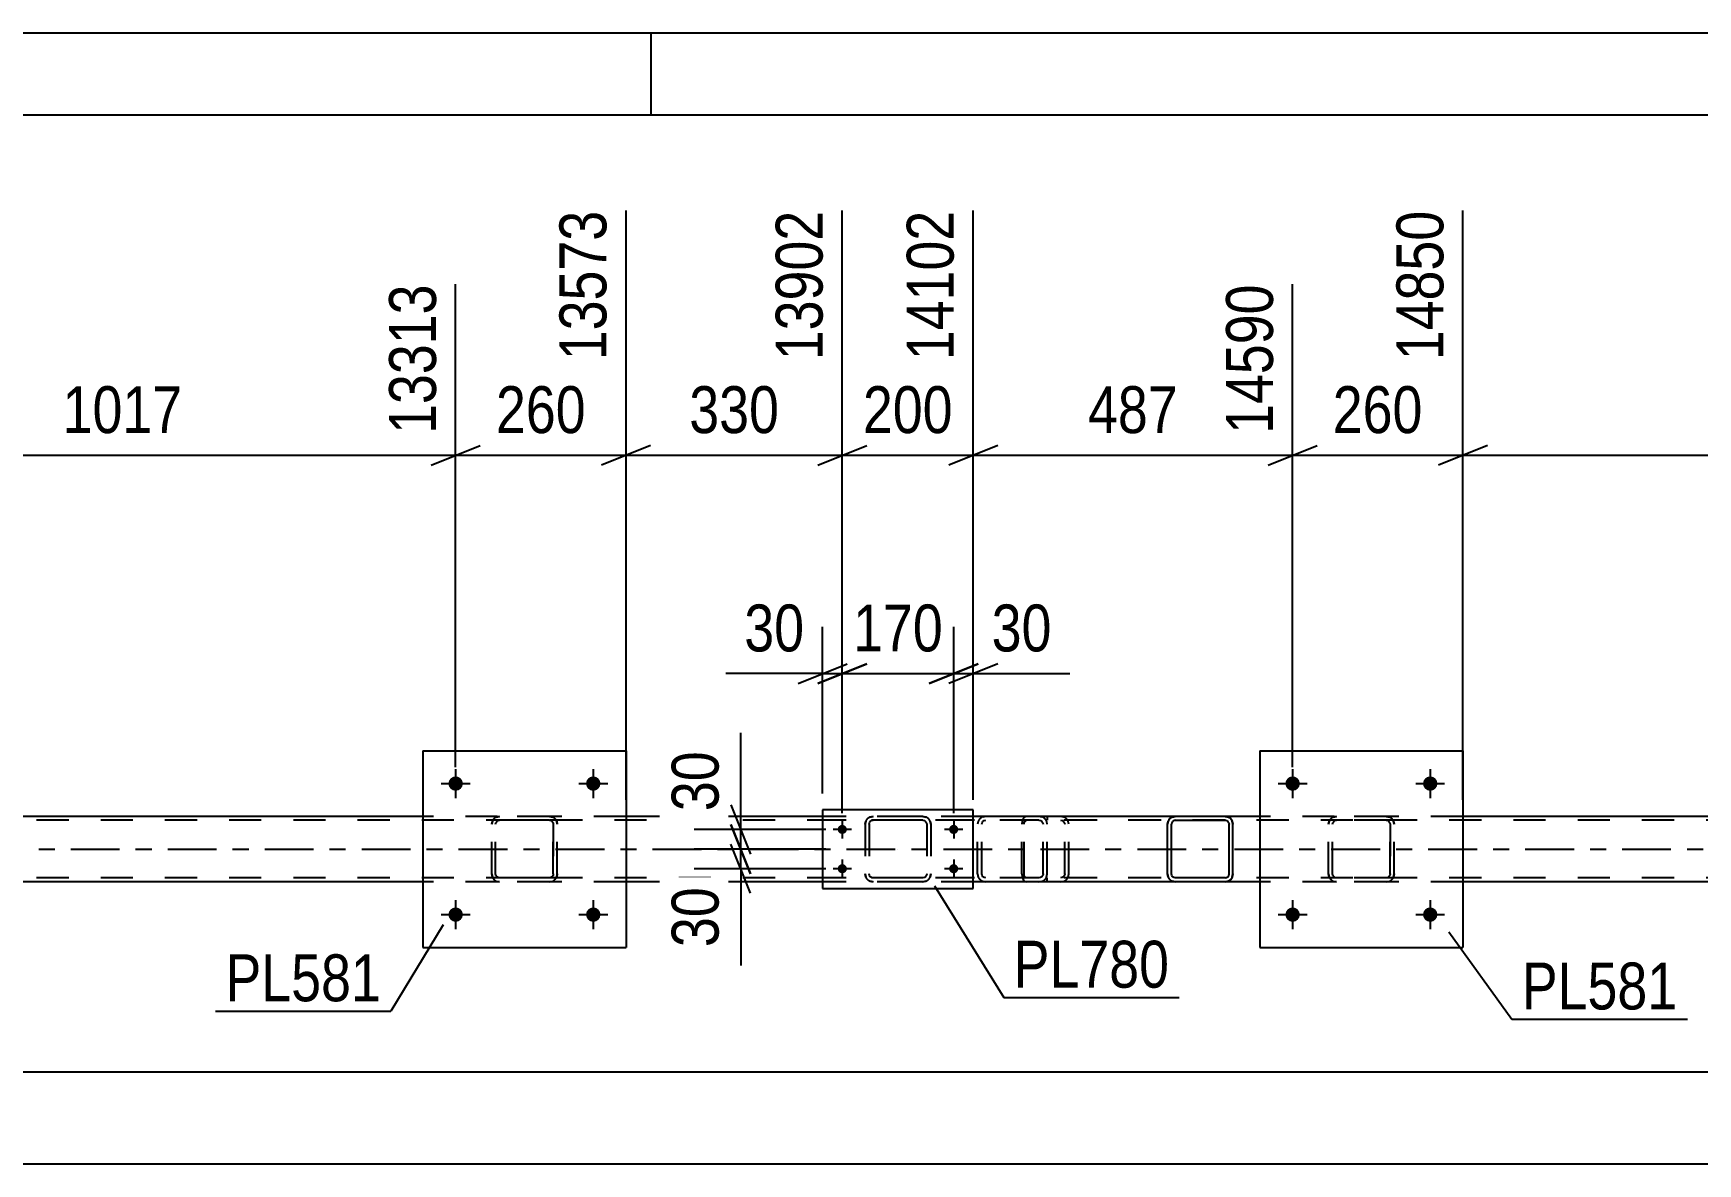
# Model space of a CAD drawing. Header units: millimetres. Extents: x 0 to 841, y 0 to 594.
# Drawn here: x 593.3 to 694.9, y 525 to 594 of the extents above; entities that cross this region are included whole.
import ezdxf

# ---------------------------------------------------------------- set-up
doc = ezdxf.new("R2010")
doc.units = ezdxf.units.MM
doc.linetypes.add('DXK_LINE_DOT2', pattern=[3.9198, 1.9599, -1.9599])
doc.linetypes.add('DXK_LINE_DOT3', pattern=[5.9187, 2.979, -0.9799, 0.9799, -0.9799])
doc.styles.add('Arial Narrow', font='ARIALN.TTF', dxfattribs={"height": 0.2})

# ---------------------------------------------------------------- blocks, each defined once
blk = doc.blocks.new('Unknown-283133313-1133')
at = {"color": 5, "linetype": 'Continuous'}
for p, q in [((841, 594), (0, 594)), ((631, 589), (631, 594)), ((836, 589), (5, 589))]:
    blk.add_line(p, q, dxfattribs=at)
blk = doc.blocks.new('Part-283133313-3961 - 3820')
at = {"color": 2, "linetype": 'Continuous'}
for p, q in [((617.07, 550.19), (617.07, 538.19)), ((617.07, 550.19), (629.47, 550.19)), ((629.47, 550.19), (629.47, 538.19)), ((617.07, 538.19), (629.47, 538.19))]:
    blk.add_line(p, q, dxfattribs=at)
blk = doc.blocks.new('Part-283133313-3956 - 3820')
at = {"color": 7, "linetype": 'DXK_LINE_DOT2'}
for p, q in [((621.27, 545.71), (621.31, 545.89)), ((621.31, 545.89), (621.27, 545.71)), ((621.27, 542.67), (621.27, 545.71)), ((621.27, 542.67), (621.27, 545.71)), ((621.51, 545.71), (621.53, 545.8)), ((621.51, 542.67), (621.51, 545.71)), ((621.51, 542.67), (621.51, 545.71)), ((621.53, 545.8), (621.58, 545.88)), ((621.57, 546.15), (621.75, 546.19)), ((621.75, 546.19), (621.57, 546.15)), ((621.58, 545.88), (621.66, 545.93)), ((621.66, 545.93), (621.75, 545.95)), ((624.79, 546.19), (621.75, 546.19)), ((624.79, 545.95), (621.75, 545.95)), ((624.79, 546.19), (624.98, 546.15)), ((624.98, 546.15), (624.79, 546.19)), ((624.79, 545.95), (624.89, 545.93)), ((624.89, 545.93), (624.96, 545.88)), ((624.96, 545.88), (625.02, 545.8)), ((625.02, 545.8), (625.03, 545.71)), ((625.03, 542.67), (625.03, 545.71)), ((625.03, 545.71), (625.03, 542.67)), ((625.24, 545.89), (625.27, 545.71)), ((625.27, 545.71), (625.24, 545.89)), ((625.27, 542.67), (625.27, 545.71)), ((625.27, 542.67), (625.27, 545.71)), ((621.31, 542.48), (621.27, 542.67)), ((621.27, 542.67), (621.31, 542.48)), ((621.53, 542.58), (621.51, 542.67)), ((621.58, 542.5), (621.53, 542.58)), ((625.02, 542.58), (624.96, 542.5)), ((625.03, 542.67), (625.02, 542.58)), ((625.27, 542.67), (625.24, 542.48)), ((625.24, 542.48), (625.27, 542.67)), ((621.75, 542.19), (621.57, 542.22)), ((621.57, 542.22), (621.75, 542.19)), ((621.66, 542.45), (621.58, 542.5)), ((621.75, 542.43), (621.66, 542.45)), ((624.79, 542.43), (621.75, 542.43)), ((624.79, 542.19), (621.75, 542.19)), ((624.89, 542.45), (624.79, 542.43)), ((624.98, 542.22), (624.79, 542.19)), ((624.79, 542.19), (624.98, 542.22)), ((624.96, 542.5), (624.89, 542.45))]:
    blk.add_line(p, q, dxfattribs=at)
at = {"color": 7, "linetype": 'DXK_LINE_DOT3'}
blk.add_line((623.27, 544.19), (623.27, 544.19), dxfattribs=at)
at = {"color": 7, "linetype": 'DXK_LINE_DOT2'}
for centre, start, end in [((621.75, 545.71), 112.5, 157.5), ((621.75, 545.71), 112.5, 157.5), ((624.79, 545.71), 22.5, 67.5), ((624.79, 545.71), 22.5, 67.5), ((621.75, 542.67), 202.5, 247.5), ((621.75, 542.67), 202.5, 247.5), ((624.79, 542.67), 292.5, 337.5), ((624.79, 542.67), 292.5, 337.5)]:
    blk.add_arc(centre, 0.48, start, end, dxfattribs=at)
blk = doc.blocks.new('Part-283133313-3867 - 3820')
at = {"color": 7, "linetype": 'DXK_LINE_DOT2'}
for p, q in [((644.07, 545.71), (644.1, 545.89)), ((644.1, 545.89), (644.07, 545.71)), ((644.07, 545.71), (644.07, 542.67)), ((644.31, 545.71), (644.33, 545.8)), ((644.31, 545.71), (644.31, 542.67)), ((644.33, 545.8), (644.38, 545.88)), ((644.36, 546.15), (644.55, 546.19)), ((644.55, 546.19), (644.36, 546.15)), ((644.38, 545.88), (644.46, 545.93)), ((644.46, 545.93), (644.55, 545.95)), ((647.59, 546.19), (644.55, 546.19)), ((647.59, 545.95), (644.55, 545.95)), ((647.59, 546.19), (647.77, 546.15)), ((647.77, 546.15), (647.59, 546.19)), ((647.59, 545.95), (647.68, 545.93)), ((647.68, 545.93), (647.76, 545.88)), ((647.76, 545.88), (647.81, 545.8)), ((647.81, 545.8), (647.83, 545.71)), ((647.83, 545.71), (647.83, 542.67)), ((648.03, 545.89), (648.07, 545.71)), ((648.07, 545.71), (648.03, 545.89)), ((648.07, 545.71), (648.07, 542.67)), ((644.1, 542.48), (644.07, 542.67)), ((644.07, 542.67), (644.1, 542.48)), ((644.33, 542.58), (644.31, 542.67)), ((644.38, 542.5), (644.33, 542.58)), ((647.81, 542.58), (647.76, 542.5)), ((647.83, 542.67), (647.81, 542.58)), ((648.07, 542.67), (648.03, 542.48)), ((648.03, 542.48), (648.07, 542.67)), ((644.55, 542.19), (644.36, 542.23)), ((644.36, 542.23), (644.55, 542.19)), ((644.46, 542.45), (644.38, 542.5)), ((644.55, 542.43), (644.46, 542.45)), ((647.59, 542.43), (644.55, 542.43)), ((647.59, 542.19), (644.55, 542.19)), ((647.68, 542.45), (647.59, 542.43)), ((647.77, 542.23), (647.59, 542.19)), ((647.59, 542.19), (647.77, 542.23)), ((647.76, 542.5), (647.68, 542.45))]:
    blk.add_line(p, q, dxfattribs=at)
at = {"color": 7, "linetype": 'DXK_LINE_DOT3'}
blk.add_line((646.07, 544.19), (646.07, 544.19), dxfattribs=at)
at = {"color": 7, "linetype": 'DXK_LINE_DOT2'}
for centre, start, end in [((644.55, 545.71), 112.5, 157.5), ((644.55, 545.71), 112.5, 157.5), ((647.59, 545.71), 22.5, 67.5), ((647.59, 545.71), 22.5, 67.5), ((644.55, 542.67), 202.5, 247.5), ((644.55, 542.67), 202.5, 247.5), ((647.59, 542.67), 292.5, 337.5), ((647.59, 542.67), 292.5, 337.5)]:
    blk.add_arc(centre, 0.48, start, end, dxfattribs=at)
blk = doc.blocks.new('Part-283133313-3932 - 3820')
at = {"color": 7, "linetype": 'DXK_LINE_DOT2'}
for p, q in [((654.67, 546.19), (639.68, 546.19)), ((654.67, 545.95), (639.68, 545.95)), ((650.96, 545.88), (650.93, 545.71)), ((650.93, 542.67), (650.93, 545.71)), ((650.96, 545.89), (650.96, 545.88)), ((651.18, 545.71), (651.2, 545.8)), ((651.18, 542.67), (651.18, 545.71)), ((651.2, 545.8), (651.26, 545.88)), ((651.44, 546.19), (651.24, 546.15)), ((651.26, 545.88), (651.34, 545.93)), ((651.34, 545.93), (651.44, 545.95)), ((654.87, 546.15), (654.67, 546.19)), ((654.67, 545.95), (654.77, 545.93)), ((654.77, 545.93), (654.85, 545.88)), ((654.85, 545.88), (654.91, 545.8)), ((654.91, 545.8), (654.93, 545.71)), ((654.93, 542.67), (654.93, 545.71)), ((655.15, 545.88), (655.14, 545.89)), ((655.18, 545.71), (655.15, 545.88)), ((655.18, 542.67), (655.18, 545.71)), ((650.93, 542.67), (650.96, 542.48)), ((651.2, 542.58), (651.18, 542.67)), ((651.26, 542.5), (651.2, 542.58)), ((654.91, 542.58), (654.85, 542.5)), ((654.93, 542.67), (654.91, 542.58)), ((655.14, 542.48), (655.18, 542.67)), ((654.67, 542.43), (639.68, 542.43)), ((654.67, 542.19), (639.68, 542.19)), ((651.24, 542.23), (651.44, 542.19)), ((651.34, 542.45), (651.26, 542.5)), ((651.44, 542.43), (651.34, 542.45)), ((654.77, 542.45), (654.67, 542.43)), ((654.67, 542.19), (654.87, 542.23)), ((654.85, 542.5), (654.77, 542.45))]:
    blk.add_line(p, q, dxfattribs=at)
for centre, start, end in [((651.42, 545.69), 110.7583, 155.68), ((654.69, 545.69), 24.32, 69.2417), ((651.42, 542.69), 204.32, 249.2417), ((654.69, 542.69), 290.7583, 335.68)]:
    blk.add_arc(centre, 0.496, start, end, dxfattribs=at)
blk = doc.blocks.new('Part-283133313-3872 - 3820')
at = {"color": 2, "linetype": 'Continuous'}
for p, q in [((650.67, 546.59), (641.47, 546.59)), ((641.47, 546.59), (641.47, 541.79)), ((650.67, 541.79), (650.67, 546.59)), ((641.47, 541.79), (650.67, 541.79))]:
    blk.add_line(p, q, dxfattribs=at)
blk = doc.blocks.new('Part-283133313-3873 - 3820')
at = {"color": 2, "linetype": 'Continuous'}
for p, q in [((662.56, 545.89), (662.52, 545.71)), ((662.52, 542.67), (662.52, 545.71)), ((662.78, 545.8), (662.76, 545.71)), ((662.76, 542.67), (662.76, 545.71)), ((662.83, 545.88), (662.78, 545.8)), ((663, 546.19), (662.82, 546.15)), ((662.91, 545.93), (662.83, 545.88)), ((663, 545.95), (662.91, 545.93)), ((666.04, 546.19), (663, 546.19)), ((663, 545.95), (666.04, 545.95)), ((666.22, 546.15), (666.04, 546.19)), ((666.04, 545.95), (666.13, 545.93)), ((666.13, 545.93), (666.21, 545.88)), ((666.21, 545.88), (666.26, 545.8)), ((666.26, 545.8), (666.28, 545.71)), ((666.28, 542.67), (666.28, 545.71)), ((666.52, 545.71), (666.48, 545.89)), ((666.52, 542.67), (666.52, 545.71)), ((662.52, 542.67), (662.56, 542.48)), ((662.78, 542.58), (662.76, 542.67)), ((662.83, 542.5), (662.78, 542.58)), ((666.21, 542.5), (666.26, 542.58)), ((666.26, 542.58), (666.28, 542.67)), ((666.48, 542.48), (666.52, 542.67)), ((662.82, 542.23), (663, 542.19)), ((662.91, 542.45), (662.83, 542.5)), ((663, 542.43), (662.91, 542.45)), ((666.04, 542.43), (663, 542.43)), ((666.04, 542.19), (663, 542.19)), ((666.04, 542.43), (666.13, 542.45)), ((666.04, 542.19), (666.22, 542.23)), ((666.13, 542.45), (666.21, 542.5))]:
    blk.add_line(p, q, dxfattribs=at)
at = {"color": 7, "linetype": 'DXK_LINE_DOT2'}
for p, q in [((662.52, 545.71), (662.56, 545.89)), ((662.82, 546.15), (663, 546.19)), ((666.04, 546.19), (666.22, 546.15)), ((666.48, 545.89), (666.52, 545.71)), ((662.56, 542.48), (662.52, 542.67)), ((666.52, 542.67), (666.48, 542.48)), ((663, 542.19), (662.82, 542.23)), ((666.22, 542.23), (666.04, 542.19))]:
    blk.add_line(p, q, dxfattribs=at)
at = {"color": 2, "linetype": 'Continuous'}
for centre, start, end in [((663, 545.71), 112.5, 157.5), ((666.04, 545.71), 22.5, 67.5), ((663, 542.67), 202.5, 247.5), ((666.04, 542.67), 292.5, 337.5)]:
    blk.add_arc(centre, 0.48, start, end, dxfattribs=at)
at = {"color": 7, "linetype": 'DXK_LINE_DOT2'}
for centre, start, end in [((663, 545.71), 112.5, 157.5), ((666.04, 545.71), 22.5, 67.5), ((663, 542.67), 202.5, 247.5), ((666.04, 542.67), 292.5, 337.5)]:
    blk.add_arc(centre, 0.48, start, end, dxfattribs=at)
blk = doc.blocks.new('Part-283133313-3882 - 3820')
at = {"color": 7, "linetype": 'DXK_LINE_DOT2'}
for p, q in [((748.32, 545.95), (86.57, 545.95)), ((629.47, 546.19), (617.07, 546.19)), ((650.67, 546.19), (641.47, 546.19)), ((666.04, 546.19), (663, 546.19)), ((680.56, 546.19), (668.16, 546.19)), ((748.32, 542.43), (86.57, 542.43)), ((629.47, 542.19), (617.07, 542.19)), ((650.67, 542.19), (641.47, 542.19)), ((666.04, 542.19), (663, 542.19)), ((680.56, 542.19), (668.16, 542.19))]:
    blk.add_line(p, q, dxfattribs=at)
at = {"color": 2, "linetype": 'Continuous'}
for p, q in [((617.07, 546.19), (578.39, 546.19)), ((641.47, 546.19), (629.47, 546.19)), ((663, 546.19), (650.67, 546.19)), ((668.16, 546.19), (666.04, 546.19)), ((719.24, 546.19), (680.56, 546.19)), ((617.07, 542.19), (578.39, 542.19)), ((641.47, 542.19), (629.47, 542.19)), ((663, 542.19), (650.67, 542.19)), ((668.16, 542.19), (666.04, 542.19)), ((719.24, 542.19), (680.56, 542.19))]:
    blk.add_line(p, q, dxfattribs=at)
at = {"color": 7, "linetype": 'DXK_LINE_DOT3'}
blk.add_line((86.57, 544.19), (748.32, 544.19), dxfattribs=at)
blk = doc.blocks.new('Part-283133313-3939 - 3820')
at = {"color": 7, "linetype": 'DXK_LINE_DOT2'}
for p, q in [((653.66, 545.89), (653.63, 545.71)), ((653.63, 542.67), (653.63, 545.71)), ((653.71, 546.05), (653.66, 545.89)), ((653.8, 546.15), (653.71, 546.05)), ((653.77, 545.71), (653.78, 545.8)), ((653.77, 542.67), (653.77, 545.71)), ((653.78, 545.8), (653.81, 545.88)), ((653.91, 546.19), (653.8, 546.15)), ((653.81, 545.88), (653.85, 545.93)), ((653.85, 545.93), (653.91, 545.95)), ((666.06, 546.19), (653.91, 546.19)), ((666.06, 545.95), (653.91, 545.95)), ((655.18, 546.19), (655.18, 545.95)), ((656.19, 546.15), (656, 546.19)), ((656, 545.95), (656.09, 545.93)), ((656.09, 545.93), (656.17, 545.88)), ((656.17, 545.88), (656.23, 545.8)), ((656.23, 545.8), (656.25, 545.71)), ((656.25, 542.67), (656.25, 545.71)), ((656.46, 545.88), (656.46, 545.89)), ((656.5, 545.71), (656.46, 545.88)), ((656.5, 542.67), (656.5, 545.71)), ((653.63, 542.67), (653.66, 542.48)), ((653.78, 542.58), (653.77, 542.67)), ((653.81, 542.5), (653.78, 542.58)), ((656.23, 542.58), (656.17, 542.5)), ((656.25, 542.67), (656.23, 542.58)), ((656.46, 542.48), (656.5, 542.67)), ((653.66, 542.48), (653.71, 542.33)), ((653.71, 542.33), (653.8, 542.23)), ((653.8, 542.23), (653.91, 542.19)), ((653.85, 542.45), (653.81, 542.5)), ((653.91, 542.43), (653.85, 542.45)), ((666.06, 542.43), (653.91, 542.43)), ((666.06, 542.19), (653.91, 542.19)), ((655.18, 542.19), (655.18, 542.43)), ((656.09, 542.45), (656, 542.43)), ((656, 542.19), (656.19, 542.23)), ((656.17, 542.5), (656.09, 542.45))]:
    blk.add_line(p, q, dxfattribs=at)
for centre, start, end in [((656.01, 545.69), 23.8494, 68.8059), ((656.01, 542.68), 291.1941, 336.1506)]:
    blk.add_arc(centre, 0.492, start, end, dxfattribs=at)
blk = doc.blocks.new('Part-283133313-3962 - 3820')
at = {"color": 7, "linetype": 'DXK_LINE_DOT2'}
for p, q in [((672.36, 545.71), (672.39, 545.89)), ((672.39, 545.89), (672.36, 545.71)), ((672.36, 542.67), (672.36, 545.71)), ((672.36, 542.67), (672.36, 545.71)), ((672.6, 545.71), (672.61, 545.8)), ((672.6, 542.67), (672.6, 545.71)), ((672.6, 542.67), (672.6, 545.71)), ((672.61, 545.8), (672.67, 545.88)), ((672.65, 546.15), (672.84, 546.19)), ((672.84, 546.19), (672.65, 546.15)), ((672.67, 545.88), (672.74, 545.93)), ((672.74, 545.93), (672.84, 545.95)), ((675.88, 546.19), (672.84, 546.19)), ((675.88, 545.95), (672.84, 545.95)), ((675.88, 546.19), (676.06, 546.15)), ((676.06, 546.15), (675.88, 546.19)), ((675.88, 545.95), (675.97, 545.93)), ((675.97, 545.93), (676.04, 545.88)), ((676.04, 545.88), (676.1, 545.8)), ((676.1, 545.8), (676.12, 545.71)), ((676.12, 542.67), (676.12, 545.71)), ((676.12, 545.71), (676.12, 542.67)), ((676.32, 545.89), (676.36, 545.71)), ((676.36, 545.71), (676.32, 545.89)), ((676.36, 542.67), (676.36, 545.71)), ((676.36, 542.67), (676.36, 545.71)), ((672.39, 542.48), (672.36, 542.67)), ((672.36, 542.67), (672.39, 542.48)), ((672.61, 542.58), (672.6, 542.67)), ((672.67, 542.5), (672.61, 542.58)), ((676.1, 542.58), (676.04, 542.5)), ((676.12, 542.67), (676.1, 542.58)), ((676.36, 542.67), (676.32, 542.48)), ((676.32, 542.48), (676.36, 542.67)), ((672.84, 542.19), (672.65, 542.22)), ((672.65, 542.22), (672.84, 542.19)), ((672.74, 542.45), (672.67, 542.5)), ((672.84, 542.43), (672.74, 542.45)), ((675.88, 542.43), (672.84, 542.43)), ((675.88, 542.19), (672.84, 542.19)), ((675.97, 542.45), (675.88, 542.43)), ((676.06, 542.22), (675.88, 542.19)), ((675.88, 542.19), (676.06, 542.22)), ((676.04, 542.5), (675.97, 542.45))]:
    blk.add_line(p, q, dxfattribs=at)
at = {"color": 7, "linetype": 'DXK_LINE_DOT3'}
blk.add_line((674.36, 544.19), (674.36, 544.19), dxfattribs=at)
at = {"color": 7, "linetype": 'DXK_LINE_DOT2'}
for centre, start, end in [((672.84, 545.71), 112.5, 157.5), ((672.84, 545.71), 112.5, 157.5), ((675.88, 545.71), 22.5, 67.5), ((675.88, 545.71), 22.5, 67.5), ((672.84, 542.67), 202.5, 247.5), ((672.84, 542.67), 202.5, 247.5), ((675.88, 542.67), 292.5, 337.5), ((675.88, 542.67), 292.5, 337.5)]:
    blk.add_arc(centre, 0.48, start, end, dxfattribs=at)
blk = doc.blocks.new('Part-283133313-3967 - 3820')
at = {"color": 2, "linetype": 'Continuous'}
for p, q in [((668.16, 550.19), (668.16, 538.19)), ((668.16, 550.19), (680.56, 550.19)), ((680.56, 550.19), (680.56, 538.19)), ((668.16, 538.19), (680.56, 538.19))]:
    blk.add_line(p, q, dxfattribs=at)
blk = doc.blocks.new('Bolt-283133313-4077 - 3820')
at = {"linetype": 'Continuous'}
for points in [[(670.6, 548.19, -1), (669.72, 548.19, -1)], [(679, 548.19, -1), (678.12, 548.19, -1)]]:
    blk.add_hatch(color=1, dxfattribs=at).paths.add_polyline_path(points)
at = {"color": 1, "linetype": 'Continuous'}
for p, q in [((670.16, 549.07), (670.16, 547.31)), ((678.56, 549.07), (678.56, 547.31)), ((669.28, 548.19), (671.04, 548.19)), ((677.68, 548.19), (679.44, 548.19))]:
    blk.add_line(p, q, dxfattribs=at)
blk = doc.blocks.new('Bolt-283133313-4078 - 3820')
at = {"linetype": 'Continuous'}
for points in [[(670.6, 540.19, -1), (669.72, 540.19, -1)], [(679, 540.19, -1), (678.12, 540.19, -1)]]:
    blk.add_hatch(color=1, dxfattribs=at).paths.add_polyline_path(points)
at = {"color": 1, "linetype": 'Continuous'}
for p, q in [((670.16, 541.07), (670.16, 539.31)), ((678.56, 541.07), (678.56, 539.31)), ((669.28, 540.19), (671.04, 540.19)), ((677.68, 540.19), (679.44, 540.19))]:
    blk.add_line(p, q, dxfattribs=at)
blk = doc.blocks.new('Bolt-283133313-4079 - 3820')
at = {"linetype": 'Continuous'}
for points in [[(619.51, 548.19, -1), (618.63, 548.19, -1)], [(627.91, 548.19, -1), (627.03, 548.19, -1)]]:
    blk.add_hatch(color=1, dxfattribs=at).paths.add_polyline_path(points)
at = {"color": 1, "linetype": 'Continuous'}
for p, q in [((619.07, 549.07), (619.07, 547.31)), ((627.47, 549.07), (627.47, 547.31)), ((618.19, 548.19), (619.95, 548.19)), ((626.59, 548.19), (628.35, 548.19))]:
    blk.add_line(p, q, dxfattribs=at)
blk = doc.blocks.new('Bolt-283133313-4080 - 3820')
at = {"linetype": 'Continuous'}
for points in [[(619.51, 540.19, -1), (618.63, 540.19, -1)], [(627.91, 540.19, -1), (627.03, 540.19, -1)]]:
    blk.add_hatch(color=1, dxfattribs=at).paths.add_polyline_path(points)
at = {"color": 1, "linetype": 'Continuous'}
for p, q in [((619.07, 541.07), (619.07, 539.31)), ((627.47, 541.07), (627.47, 539.31)), ((618.19, 540.19), (619.95, 540.19)), ((626.59, 540.19), (628.35, 540.19))]:
    blk.add_line(p, q, dxfattribs=at)
blk = doc.blocks.new('Bolt-283133313-4099 - 3820')
at = {"linetype": 'Continuous'}
for points in [[(642.67, 545.11, -1), (642.67, 545.67, -1)], [(649.47, 545.11, -1), (649.47, 545.67, -1)], [(642.67, 542.71, -1), (642.67, 543.27, -1)], [(649.47, 542.71, -1), (649.47, 543.27, -1)]]:
    blk.add_hatch(color=1, dxfattribs=at).paths.add_polyline_path(points)
at = {"color": 1, "linetype": 'Continuous'}
for p, q in [((642.67, 545.95), (642.67, 544.83)), ((649.47, 545.95), (649.47, 544.83)), ((643.23, 545.39), (642.11, 545.39)), ((650.03, 545.39), (648.91, 545.39)), ((643.23, 542.99), (642.11, 542.99)), ((642.67, 543.55), (642.67, 542.43)), ((650.03, 542.99), (648.91, 542.99)), ((649.47, 543.55), (649.47, 542.43))]:
    blk.add_line(p, q, dxfattribs=at)
blk = doc.blocks.new('StraightDimension-283133313-4139 - 3820')
at = {"color": 7, "linetype": 'Continuous'}
blk.add_line((86.57, 530.59), (785.44, 530.59), dxfattribs=at)
blk = doc.blocks.new('StraightDimension-283133313-14617 - 3820')
at = {"color": 7, "linetype": 'Continuous'}
for p, q in [((641.47, 547.59), (641.47, 557.76)), ((642.67, 546.39), (642.67, 557.76)), ((641.47, 554.91), (635.56, 554.91)), ((641.47, 554.91), (635.56, 554.91)), ((639.97, 554.31), (642.97, 555.51)), ((644.17, 555.51), (641.17, 554.31)), ((641.47, 554.91), (642.67, 554.91))]:
    blk.add_line(p, q, dxfattribs=at)
at = {"color": 0}
blk.add_wipeout([(640.94, 555.66), (640.94, 559.86), (636.09, 559.86), (636.09, 555.66)], dxfattribs=at)
at = {"color": 3, "style": 'Arial Narrow'}
blk.add_text('30', height=2.863, dxfattribs=at).set_placement((636.69, 556.26))
blk = doc.blocks.new('StraightDimension-283133313-4118 - 3820')
at = {"color": 7, "linetype": 'Continuous'}
blk.add_line((85.93, 524.98), (786.08, 524.98), dxfattribs=at)
blk = doc.blocks.new('StraightDimension-283133313-13795 - 3820')
at = {"color": 7, "linetype": 'Continuous'}
for p, q in [((680.56, 547.19), (680.56, 583.18)), ((721.24, 549.19), (721.24, 578.68)), ((682.06, 568.84), (679.06, 567.64)), ((680.56, 568.24), (721.24, 568.24)), ((719.74, 567.64), (722.74, 568.84))]:
    blk.add_line(p, q, dxfattribs=at)
at = {"color": 0}
blk.add_wipeout([(705.15, 568.99), (705.15, 573.19), (696.64, 573.19), (696.64, 568.99)], dxfattribs=at)
at = {"color": 3, "style": 'Arial Narrow'}
blk.add_text('1017', height=2.863, dxfattribs=at).set_placement((697.24, 569.59))
at = {"color": 0, "linetype": 'Continuous'}
blk.add_wipeout([(720.64, 579.28), (716.44, 579.28), (716.44, 568.94), (720.64, 568.94)], dxfattribs=at)
at = {"color": 3, "linetype": 'Continuous', "style": 'Arial Narrow'}
blk.add_text('15867', height=2.863, rotation=90.0002, dxfattribs=at).set_placement((720.04, 569.54))
blk = doc.blocks.new('StraightDimension-283133313-13796 - 3820')
at = {"color": 7, "linetype": 'Continuous'}
for p, q in [((680.56, 547.19), (680.56, 583.18)), ((670.16, 549.19), (670.16, 578.68)), ((668.66, 567.64), (671.66, 568.84)), ((670.16, 568.24), (680.56, 568.24)), ((682.06, 568.84), (679.06, 567.64))]:
    blk.add_line(p, q, dxfattribs=at)
at = {"color": 0}
blk.add_wipeout([(678.7, 568.99), (678.7, 573.19), (672.01, 573.19), (672.01, 568.99)], dxfattribs=at)
at = {"color": 3, "style": 'Arial Narrow'}
blk.add_text('260', height=2.863, dxfattribs=at).set_placement((672.61, 569.59))
at = {"color": 0, "linetype": 'Continuous'}
blk.add_wipeout([(679.96, 583.78), (675.76, 583.78), (675.76, 573.44), (679.96, 573.44)], dxfattribs=at)
at = {"color": 3, "linetype": 'Continuous', "style": 'Arial Narrow'}
blk.add_text('14850', height=2.863, rotation=90.0002, dxfattribs=at).set_placement((679.36, 574.04))
blk = doc.blocks.new('StraightDimension-283133313-13797 - 3820')
at = {"color": 7, "linetype": 'Continuous'}
for p, q in [((650.67, 547.19), (650.67, 583.18)), ((670.16, 549.19), (670.16, 578.68)), ((652.17, 568.84), (649.17, 567.64)), ((650.67, 568.24), (670.16, 568.24)), ((668.66, 567.64), (671.66, 568.84))]:
    blk.add_line(p, q, dxfattribs=at)
at = {"color": 0}
blk.add_wipeout([(663.75, 568.99), (663.75, 573.19), (657.07, 573.19), (657.07, 568.99)], dxfattribs=at)
at = {"color": 3, "style": 'Arial Narrow'}
blk.add_text('487', height=2.863, dxfattribs=at).set_placement((657.67, 569.59))
at = {"color": 0, "linetype": 'Continuous'}
blk.add_wipeout([(669.56, 579.28), (665.36, 579.28), (665.36, 568.94), (669.56, 568.94)], dxfattribs=at)
at = {"color": 3, "linetype": 'Continuous', "style": 'Arial Narrow'}
blk.add_text('14590', height=2.863, rotation=90.0002, dxfattribs=at).set_placement((668.96, 569.54))
blk = doc.blocks.new('StraightDimension-283133313-13798 - 3820')
at = {"color": 7, "linetype": 'Continuous'}
for p, q in [((642.67, 546.39), (642.67, 583.18)), ((650.67, 547.19), (650.67, 583.18)), ((641.17, 567.64), (644.17, 568.84)), ((642.67, 568.24), (650.67, 568.24)), ((652.17, 568.84), (649.17, 567.64))]:
    blk.add_line(p, q, dxfattribs=at)
at = {"color": 0}
blk.add_wipeout([(650.01, 568.99), (650.01, 573.19), (643.33, 573.19), (643.33, 568.99)], dxfattribs=at)
at = {"color": 3, "style": 'Arial Narrow'}
blk.add_text('200', height=2.863, dxfattribs=at).set_placement((643.93, 569.59))
at = {"color": 0, "linetype": 'Continuous'}
blk.add_wipeout([(650.07, 583.78), (645.87, 583.78), (645.87, 573.44), (650.07, 573.44)], dxfattribs=at)
at = {"color": 3, "linetype": 'Continuous', "style": 'Arial Narrow'}
blk.add_text('14102', height=2.863, rotation=90.0002, dxfattribs=at).set_placement((649.47, 574.04))
blk = doc.blocks.new('StraightDimension-283133313-13799 - 3820')
at = {"color": 7, "linetype": 'Continuous'}
for p, q in [((629.47, 547.19), (629.47, 583.18)), ((642.67, 546.39), (642.67, 583.18)), ((630.97, 568.84), (627.97, 567.64)), ((629.47, 568.24), (642.67, 568.24)), ((641.17, 567.64), (644.17, 568.84))]:
    blk.add_line(p, q, dxfattribs=at)
at = {"color": 0}
blk.add_wipeout([(639.41, 568.99), (639.41, 573.19), (632.73, 573.19), (632.73, 568.99)], dxfattribs=at)
at = {"color": 3, "style": 'Arial Narrow'}
blk.add_text('330', height=2.863, dxfattribs=at).set_placement((633.33, 569.59))
at = {"color": 0, "linetype": 'Continuous'}
blk.add_wipeout([(642.07, 583.78), (637.87, 583.78), (637.87, 573.44), (642.07, 573.44)], dxfattribs=at)
at = {"color": 3, "linetype": 'Continuous', "style": 'Arial Narrow'}
blk.add_text('13902', height=2.863, rotation=90.0002, dxfattribs=at).set_placement((641.47, 574.04))
blk = doc.blocks.new('StraightDimension-283133313-13800 - 3820')
at = {"color": 7, "linetype": 'Continuous'}
for p, q in [((629.47, 547.19), (629.47, 583.18)), ((619.07, 549.19), (619.07, 578.68)), ((617.57, 567.64), (620.57, 568.84)), ((619.07, 568.24), (629.47, 568.24)), ((630.97, 568.84), (627.97, 567.64))]:
    blk.add_line(p, q, dxfattribs=at)
at = {"color": 0}
blk.add_wipeout([(627.62, 568.99), (627.62, 573.19), (620.93, 573.19), (620.93, 568.99)], dxfattribs=at)
at = {"color": 3, "style": 'Arial Narrow'}
blk.add_text('260', height=2.863, dxfattribs=at).set_placement((621.53, 569.59))
at = {"color": 0, "linetype": 'Continuous'}
blk.add_wipeout([(628.87, 583.78), (624.67, 583.78), (624.67, 573.44), (628.87, 573.44)], dxfattribs=at)
at = {"color": 3, "linetype": 'Continuous', "style": 'Arial Narrow'}
blk.add_text('13573', height=2.863, rotation=90.0002, dxfattribs=at).set_placement((628.27, 574.04))
blk = doc.blocks.new('StraightDimension-283133313-13801 - 3820')
at = {"color": 7, "linetype": 'Continuous'}
for p, q in [((578.39, 547.19), (578.39, 583.18)), ((619.07, 549.19), (619.07, 578.68)), ((579.89, 568.84), (576.89, 567.64)), ((578.39, 568.24), (619.07, 568.24)), ((617.57, 567.64), (620.57, 568.84))]:
    blk.add_line(p, q, dxfattribs=at)
at = {"color": 0}
blk.add_wipeout([(602.99, 568.99), (602.99, 573.19), (594.48, 573.19), (594.48, 568.99)], dxfattribs=at)
at = {"color": 3, "style": 'Arial Narrow'}
blk.add_text('1017', height=2.863, dxfattribs=at).set_placement((595.08, 569.59))
at = {"color": 0, "linetype": 'Continuous'}
blk.add_wipeout([(618.47, 579.28), (614.27, 579.28), (614.27, 568.94), (618.47, 568.94)], dxfattribs=at)
at = {"color": 3, "linetype": 'Continuous', "style": 'Arial Narrow'}
blk.add_text('13313', height=2.863, rotation=90.0002, dxfattribs=at).set_placement((617.87, 569.54))
blk = doc.blocks.new('StraightDimension-283133313-14615 - 3820')
at = {"color": 7, "linetype": 'Continuous'}
for p, q in [((649.47, 546.39), (649.47, 557.76)), ((650.67, 547.19), (650.67, 557.76)), ((647.97, 554.31), (650.97, 555.51)), ((652.17, 555.51), (649.17, 554.31)), ((649.47, 554.91), (650.67, 554.91)), ((650.67, 554.91), (656.57, 554.91)), ((650.67, 554.91), (656.57, 554.91))]:
    blk.add_line(p, q, dxfattribs=at)
at = {"color": 0}
blk.add_wipeout([(656.05, 555.66), (656.05, 559.86), (651.19, 559.86), (651.19, 555.66)], dxfattribs=at)
at = {"color": 3, "style": 'Arial Narrow'}
blk.add_text('30', height=2.863, dxfattribs=at).set_placement((651.79, 556.26))
blk = doc.blocks.new('StraightDimension-283133313-14616 - 3820')
at = {"color": 7, "linetype": 'Continuous'}
for p, q in [((642.67, 546.39), (642.67, 557.76)), ((649.47, 546.39), (649.47, 557.76)), ((641.17, 554.31), (644.17, 555.51)), ((642.67, 554.91), (649.47, 554.91)), ((650.97, 555.51), (647.97, 554.31))]:
    blk.add_line(p, q, dxfattribs=at)
at = {"color": 0}
blk.add_wipeout([(649.41, 555.66), (649.41, 559.86), (642.73, 559.86), (642.73, 555.66)], dxfattribs=at)
at = {"color": 3, "style": 'Arial Narrow'}
blk.add_text('170', height=2.863, dxfattribs=at).set_placement((643.33, 556.26))
blk = doc.blocks.new('StraightDimension-283133313-14659 - 3820')
at = {"color": 7, "linetype": 'Continuous'}
for p, q in [((636.47, 545.39), (636.47, 551.29)), ((636.47, 545.39), (636.47, 551.29)), ((635.87, 546.89), (637.07, 543.89)), ((637.07, 542.69), (635.87, 545.69)), ((641.67, 545.39), (633.62, 545.39)), ((636.47, 544.19), (636.47, 545.39)), ((641.67, 544.19), (633.62, 544.19))]:
    blk.add_line(p, q, dxfattribs=at)
at = {"color": 0}
blk.add_wipeout([(635.72, 550.77), (631.52, 550.77), (631.52, 545.91), (635.72, 545.91)], dxfattribs=at)
at = {"color": 3, "style": 'Arial Narrow'}
blk.add_text('30', height=2.863, rotation=90.0002, dxfattribs=at).set_placement((635.12, 546.51))
blk = doc.blocks.new('StraightDimension-283133313-14660 - 3820')
at = {"color": 7, "linetype": 'Continuous'}
for p, q in [((635.87, 545.69), (637.07, 542.69)), ((641.67, 544.19), (633.62, 544.19)), ((637.07, 541.49), (635.87, 544.49)), ((636.47, 542.99), (636.47, 544.19)), ((641.67, 542.99), (633.62, 542.99)), ((636.47, 542.99), (636.47, 537.08)), ((636.47, 542.99), (636.47, 537.08))]:
    blk.add_line(p, q, dxfattribs=at)
at = {"color": 0}
blk.add_wipeout([(635.72, 542.46), (631.52, 542.46), (631.52, 537.61), (635.72, 537.61)], dxfattribs=at)
at = {"color": 3, "style": 'Arial Narrow'}
blk.add_text('30', height=2.863, rotation=90.0002, dxfattribs=at).set_placement((635.12, 538.21))
blk = doc.blocks.new('Mark-283133313-3957 - 3820')
at = {"color": 30, "linetype": 'Continuous'}
for p in [(618.31, 539.56), (604.42, 534.3)]:
    blk.add_line(p, (615.12, 534.3), dxfattribs=at)
at = {"color": 0}
blk.add_wipeout([(614.52, 534.9), (614.52, 537.9), (605.02, 537.9), (605.02, 534.9)], dxfattribs=at)
blk.add_wipeout([(614.52, 534.9), (614.52, 537.9), (605.02, 537.9), (605.02, 534.9)], dxfattribs=at)
at = {"color": 3, "style": 'Arial Narrow'}
blk.add_text('PL581', height=2.863, dxfattribs=at).set_placement((605.02, 534.9))
blk = doc.blocks.new('Mark-283133313-3868 - 3820')
at = {"color": 30, "linetype": 'Continuous'}
for p, q in [((648.3, 541.94), (652.53, 535.13)), ((652.53, 535.13), (663.23, 535.13))]:
    blk.add_line(p, q, dxfattribs=at)
at = {"color": 0}
blk.add_wipeout([(662.63, 535.73), (662.63, 538.73), (653.13, 538.73), (653.13, 535.73)], dxfattribs=at)
blk.add_wipeout([(662.63, 535.73), (662.63, 538.73), (653.13, 538.73), (653.13, 535.73)], dxfattribs=at)
at = {"color": 3, "style": 'Arial Narrow'}
blk.add_text('PL780', height=2.863, dxfattribs=at).set_placement((653.13, 535.73))
blk = doc.blocks.new('Mark-283133313-3963 - 3820')
at = {"color": 30, "linetype": 'Continuous'}
for p, q in [((679.7, 539.14), (683.55, 533.8)), ((683.55, 533.8), (694.26, 533.8))]:
    blk.add_line(p, q, dxfattribs=at)
at = {"color": 0}
blk.add_wipeout([(693.66, 534.4), (693.66, 537.4), (684.15, 537.4), (684.15, 534.4)], dxfattribs=at)
blk.add_wipeout([(693.66, 534.4), (693.66, 537.4), (684.15, 537.4), (684.15, 534.4)], dxfattribs=at)
at = {"color": 3, "style": 'Arial Narrow'}
blk.add_text('PL581', height=2.863, dxfattribs=at).set_placement((684.15, 534.4))

msp = doc.modelspace()

# ---------------------------------------------------------------- block references
for name in ['Unknown-283133313-1133', 'Part-283133313-3961 - 3820', 'Part-283133313-3967 - 3820', 'Bolt-283133313-4079 - 3820', 'Bolt-283133313-4077 - 3820', 'Part-283133313-3882 - 3820', 'Part-283133313-3956 - 3820', 'Part-283133313-3932 - 3820', 'Part-283133313-3872 - 3820', 'Bolt-283133313-4099 - 3820', 'Part-283133313-3867 - 3820', 'Part-283133313-3939 - 3820', 'Part-283133313-3873 - 3820', 'Part-283133313-3962 - 3820', 'Bolt-283133313-4080 - 3820', 'Bolt-283133313-4078 - 3820']:
    msp.add_blockref(name, (0, 0))

# ---------------------------------------------------------------- next in the draw order: block references
for name in ['StraightDimension-283133313-13795 - 3820', 'StraightDimension-283133313-14617 - 3820', 'StraightDimension-283133313-4139 - 3820']:
    msp.add_blockref(name, (0, 0))

# ---------------------------------------------------------------- next in the draw order: block references
for name in ['StraightDimension-283133313-13796 - 3820', 'StraightDimension-283133313-4118 - 3820']:
    msp.add_blockref(name, (0, 0))

# ---------------------------------------------------------------- next in the draw order: block references
for name in ['StraightDimension-283133313-13797 - 3820', 'Mark-283133313-3868 - 3820', 'Mark-283133313-3957 - 3820', 'Mark-283133313-3963 - 3820']:
    msp.add_blockref(name, (0, 0))

# ---------------------------------------------------------------- next in the draw order: block references
msp.add_blockref('StraightDimension-283133313-13798 - 3820', (0, 0))

# ---------------------------------------------------------------- next in the draw order: block references
for name in ['StraightDimension-283133313-13799 - 3820', 'StraightDimension-283133313-14615 - 3820']:
    msp.add_blockref(name, (0, 0))

# ---------------------------------------------------------------- next in the draw order: block references
for name in ['StraightDimension-283133313-13800 - 3820', 'StraightDimension-283133313-14616 - 3820']:
    msp.add_blockref(name, (0, 0))

# ---------------------------------------------------------------- next in the draw order: block references
for name in ['StraightDimension-283133313-13801 - 3820', 'StraightDimension-283133313-14659 - 3820']:
    msp.add_blockref(name, (0, 0))

# ---------------------------------------------------------------- next in the draw order: block references
msp.add_blockref('StraightDimension-283133313-14660 - 3820', (0, 0))

doc.saveas('drawing.dxf')
